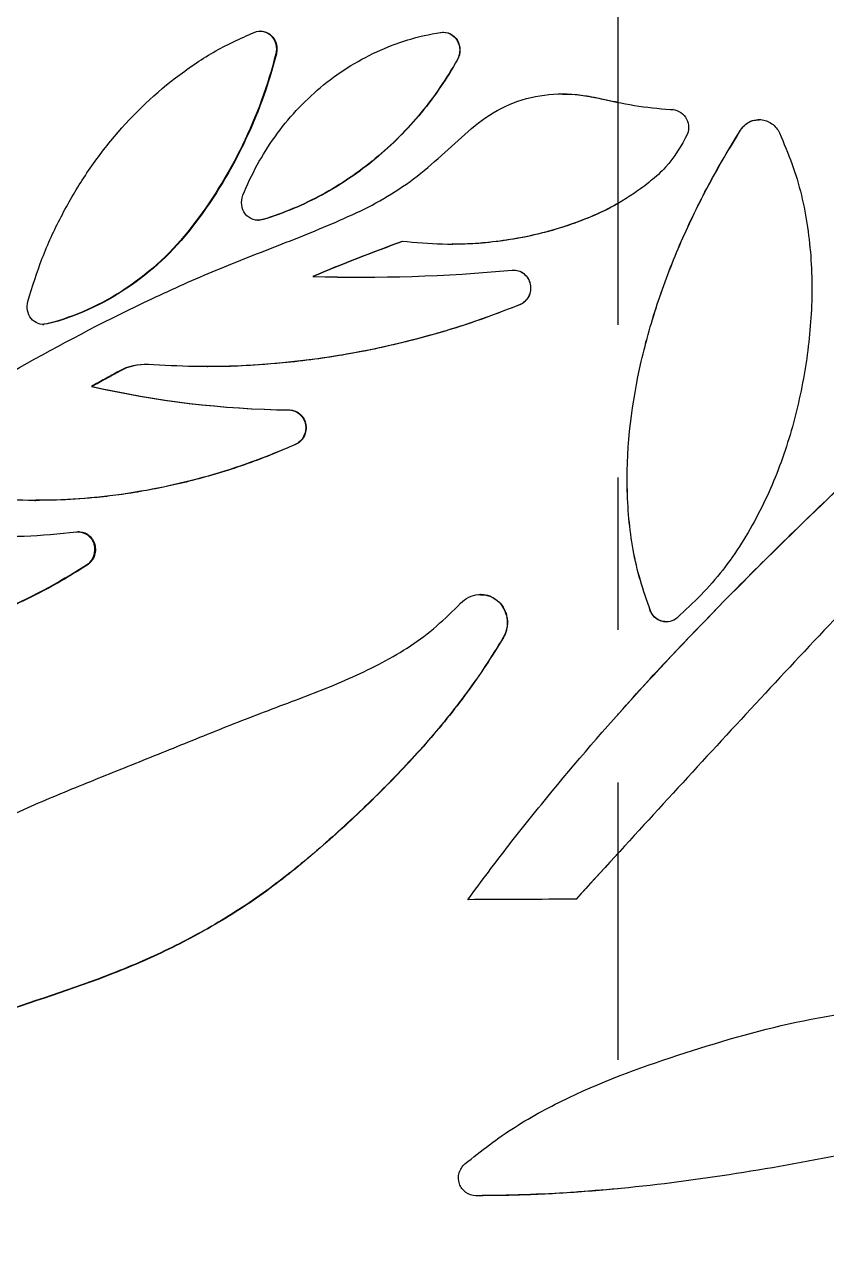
# Model space of a CAD drawing. Header units: millimetres. Extents: x 10 to 459, y 8 to 584.
# Drawn here: x 79.21 to 92.56, y 340.47 to 360.91 of the extents above; entities that cross this region are included whole.
import ezdxf

# ---------------------------------------------------------------- set-up
doc = ezdxf.new("R2010")
doc.units = ezdxf.units.MM
doc.linetypes.add('CENTERX2', pattern=[20.32, 12.7, -2.54, 2.54, -2.54])
doc.layers.add('CENTERLINE', color=4, linetype='CENTERX2')
doc.layers.add('OUTLINE', color=7, linetype='Continuous', lineweight=25)

msp = doc.modelspace()

# ---------------------------------------------------------------- linework, layer by layer
at = {"layer": 'CENTERLINE'}
msp.add_line((89.085, 571.805), (89.085, 343.668), dxfattribs=at)
at = {"layer": 'OUTLINE'}
for p, q in [((83.134, 360.797), (83.125, 360.797)), ((86.179, 360.781), (86.175, 360.781)), ((88.166, 359.754), (88.164, 359.754)), ((89.961, 359.491), (89.962, 359.491)), ((90.006, 359.491), (90.004, 359.491)), ((91.439, 359.325), (91.436, 359.325)), ((91.126, 359.148), (91.129, 359.148)), ((83.095, 357.648), (83.104, 357.648)), ((83.18, 357.659), (83.104, 357.65)), ((86.321, 357.247), (86.325, 357.247)), ((84.016, 356.713), (84.009, 356.713)), ((84.016, 356.713), (84.823, 356.701)), ((87.452, 356.24), (87.449, 356.24)), ((79.515, 355.915), (79.53, 355.915)), ((79.594, 355.922), (79.53, 355.918)), ((82.25, 355.211), (82.261, 355.211)), ((80.337, 354.881), (80.323, 354.881)), ((83.721, 353.912), (83.713, 353.912)), ((79.382, 352.983), (79.397, 352.983)), ((80.117, 352.461), (80.103, 352.461)), ((86.8, 351.417), (86.796, 351.417)), ((89.887, 350.96), (89.888, 350.96)), ((87.181, 350.699), (87.178, 350.699)), ((89.085, 347.101), (88.391, 346.341)), ((88.391, 346.341), (88.39, 346.341)), ((86.727, 341.402), (86.723, 341.402))]:
    msp.add_line(p, q, dxfattribs=at)
for points, knots in [([(62.841, 351.999), (62.966, 352.232), (63.093, 352.466), (63.353, 352.925), (63.486, 353.151), (63.893, 353.822), (64.176, 354.259), (65.058, 355.542), (65.691, 356.362), (67.039, 357.954), (67.755, 358.726), (68.868, 359.865), (69.246, 360.243), (70.013, 360.999), (70.401, 361.377), (71.584, 362.512), (72.396, 363.269), (74.072, 364.741), (74.936, 365.458), (77.602, 367.56), (79.478, 368.899), (81.465, 370.173)], [0, 0, 0, 0, 0.03125, 0.03125, 0.0625, 0.0625, 0.125, 0.125, 0.25, 0.25, 0.375, 0.375, 0.4375, 0.4375, 0.5, 0.5, 0.625, 0.625, 0.75, 0.75, 1, 1, 1, 1]), ([(86.588, 346.333), (86.815, 346.641), (87.044, 346.948), (87.513, 347.55), (87.751, 347.848), (88.478, 348.729), (88.979, 349.303), (90.004, 350.426), (90.529, 350.976), (91.599, 352.057), (92.143, 352.589), (93.788, 354.158), (94.901, 355.172), (97.1, 357.199), (98.181, 358.221), (100.315, 360.233), (101.375, 361.219), (102.951, 362.666), (103.474, 363.143), (104.508, 364.084), (105.02, 364.548), (106.535, 365.92), (107.52, 366.808), (109.432, 368.532), (110.36, 369.367), (111.255, 370.173)], [0, 0, 0, 0, 0.03125, 0.03125, 0.0625, 0.0625, 0.125, 0.125, 0.1875, 0.1875, 0.25, 0.25, 0.375, 0.375, 0.5, 0.5, 0.625, 0.625, 0.6875, 0.6875, 0.75, 0.75, 0.875, 0.875, 1, 1, 1, 1]), ([(89.085, 349.413), (89.094, 349.423), (89.397, 349.774), (90.02, 350.439), (90.949, 351.411), (91.898, 352.354), (92.856, 353.277), (93.819, 354.182), (94.788, 355.078), (95.756, 355.97), (96.718, 356.861), (97.671, 357.752), (98.611, 358.641), (99.545, 359.523), (100.476, 360.398), (101.405, 361.262), (102.332, 362.117), (103.297, 363.002), (104.298, 363.915), (105.332, 364.854), (106.35, 365.777), (107.291, 366.627), (108.154, 367.407), (108.943, 368.119), (109.718, 368.818), (110.478, 369.503), (110.971, 369.947), (111.217, 370.169)], [0, 0, 0, 0, 0.001288, 0.042666, 0.084054, 0.125434, 0.166394, 0.207362, 0.248324, 0.289476, 0.330635, 0.371787, 0.412744, 0.453707, 0.494663, 0.535845, 0.577034, 0.618215, 0.665487, 0.712783, 0.760077, 0.807346, 0.845862, 0.884403, 0.922951, 0.961488, 1, 1, 1, 1]), ([(79.265, 356.297), (79.339, 356.54), (79.414, 356.784), (79.596, 357.255), (79.701, 357.483), (79.932, 357.928), (80.058, 358.146), (80.334, 358.568), (80.484, 358.774), (80.965, 359.362), (81.323, 359.713), (81.923, 360.175), (82.133, 360.319), (82.57, 360.57), (82.8, 360.675), (83.031, 360.778)], [0, 0, 0, 0, 0.125, 0.125, 0.25, 0.25, 0.375, 0.375, 0.5, 0.5, 0.75, 0.75, 0.875, 0.875, 1, 1, 1, 1]), ([(82.844, 358.064), (82.985, 358.413), (83.163, 358.739), (83.487, 359.192), (83.606, 359.338), (83.859, 359.612), (83.993, 359.74), (84.276, 359.978), (84.425, 360.087), (84.738, 360.287), (84.904, 360.377), (85.41, 360.611), (85.764, 360.719), (86.135, 360.778)], [0, 0, 0, 0, 0.25, 0.25, 0.375, 0.375, 0.5, 0.5, 0.625, 0.625, 0.75, 0.75, 1, 1, 1, 1]), ([(83.031, 360.778), (83.08, 360.798), (83.134, 360.803), (83.235, 360.78), (83.283, 360.753), (83.391, 360.641), (83.418, 360.525), (83.393, 360.422)], [0, 0, 0, 0, 0.25, 0.25, 0.5, 0.5, 1, 1, 1, 1]), ([(83.124, 360.797), (83.125, 360.797), (83.155, 360.804), (83.217, 360.789), (83.297, 360.75), (83.361, 360.682), (83.403, 360.595), (83.416, 360.503), (83.406, 360.446), (83.401, 360.422)], [0, 0, 0, 0, 0.00653, 0.171937, 0.3353, 0.502262, 0.679436, 0.867433, 1, 1, 1, 1]), ([(86.135, 360.778), (86.189, 360.786), (86.245, 360.777), (86.342, 360.728), (86.383, 360.689), (86.466, 360.549), (86.467, 360.426), (86.415, 360.329)], [0, 0, 0, 0, 0.25, 0.25, 0.5, 0.5, 1, 1, 1, 1]), ([(86.139, 360.778), (86.194, 360.786), (86.249, 360.777), (86.347, 360.728), (86.388, 360.689), (86.47, 360.549), (86.471, 360.426), (86.419, 360.329)], [0, 0, 0, 0, 0.25, 0.25, 0.5, 0.5, 1, 1, 1, 1]), ([(83.393, 360.422), (83.259, 359.897), (83.073, 359.387), (82.6, 358.413), (82.316, 357.955), (81.985, 357.529)], [0, 0, 0, 0, 0.5, 0.5, 1, 1, 1, 1]), ([(83.401, 360.422), (83.268, 359.897), (83.082, 359.387), (82.61, 358.413), (82.327, 357.955), (81.996, 357.529)], [0, 0, 0, 0, 0.5, 0.5, 1, 1, 1, 1]), ([(86.415, 360.329), (86.238, 360.011), (86.036, 359.715), (85.581, 359.163), (85.326, 358.907), (84.769, 358.445), (84.473, 358.245), (83.848, 357.905), (83.515, 357.764), (83.171, 357.659)], [0, 0, 0, 0, 0.25, 0.25, 0.5, 0.5, 0.75, 0.75, 1, 1, 1, 1]), ([(86.419, 360.329), (86.243, 360.011), (86.041, 359.715), (85.587, 359.164), (85.333, 358.907), (84.776, 358.445), (84.481, 358.245), (83.856, 357.905), (83.524, 357.764), (83.18, 357.659)], [0, 0, 0, 0, 0.25, 0.25, 0.5, 0.5, 0.75, 0.75, 1, 1, 1, 1]), ([(61.546, 340.474), (62.298, 341.513), (63.1, 342.545), (64.401, 344.041), (64.851, 344.532), (65.789, 345.49), (66.279, 345.956), (67.29, 346.861), (67.812, 347.303), (68.883, 348.18), (69.431, 348.616), (70.551, 349.487), (71.124, 349.922), (72.291, 350.784), (72.885, 351.211), (74.701, 352.479), (75.958, 353.308), (77.915, 354.503), (78.578, 354.892), (79.931, 355.645), (80.621, 356.008), (81.681, 356.508), (82.038, 356.667), (82.763, 356.968), (83.131, 357.11), (83.865, 357.399), (84.233, 357.547), (84.774, 357.79), (84.952, 357.877), (85.297, 358.07), (85.464, 358.177), (85.788, 358.413), (85.942, 358.542), (86.242, 358.808), (86.387, 358.946), (86.687, 359.213), (86.841, 359.338), (87.183, 359.542), (87.373, 359.622), (87.762, 359.727), (87.963, 359.754), (88.37, 359.754), (88.57, 359.724), (88.965, 359.641), (89.162, 359.593), (89.561, 359.531), (89.761, 359.511), (89.962, 359.491)], [0, 0, 0, 0, 0.125, 0.125, 0.1875, 0.1875, 0.25, 0.25, 0.3125, 0.3125, 0.375, 0.375, 0.4375, 0.4375, 0.5, 0.5, 0.625, 0.625, 0.6875, 0.6875, 0.75, 0.75, 0.78125, 0.78125, 0.8125, 0.8125, 0.84375, 0.84375, 0.859375, 0.859375, 0.875, 0.875, 0.890625, 0.890625, 0.90625, 0.90625, 0.921875, 0.921875, 0.9375, 0.9375, 0.953125, 0.953125, 0.96875, 0.96875, 0.984375, 0.984375, 1, 1, 1, 1]), ([(88.166, 359.751), (88.235, 359.75), (88.393, 359.747), (88.639, 359.71), (88.877, 359.656), (89.03, 359.629), (89.096, 359.618)], [0, 0, 0, 0, 0.220956, 0.504568, 0.788129, 1, 1, 1, 1]), ([(89.962, 359.491), (90.06, 359.499), (90.158, 359.447), (90.267, 359.285), (90.279, 359.179), (90.247, 359.087)], [0, 0, 0, 0, 0.5, 0.5, 1, 1, 1, 1]), ([(91.126, 359.148), (91.153, 359.183), (91.206, 359.252), (91.319, 359.315), (91.4, 359.32), (91.436, 359.323)], [0, 0, 0, 0, 0.352872, 0.706496, 1, 1, 1, 1]), ([(91.129, 359.148), (91.165, 359.205), (91.214, 359.252), (91.331, 359.314), (91.398, 359.329), (91.532, 359.32), (91.596, 359.296), (91.704, 359.217), (91.748, 359.164), (91.777, 359.104)], [0, 0, 0, 0, 0.25, 0.25, 0.5, 0.5, 0.75, 0.75, 1, 1, 1, 1]), ([(90.247, 359.087), (90.14, 358.891), (90.031, 358.696), (89.804, 358.45), (89.719, 358.374), (89.545, 358.232), (89.455, 358.165), (89.179, 357.975), (88.984, 357.865), (88.575, 357.676), (88.364, 357.597), (87.725, 357.394), (87.286, 357.31), (86.613, 357.251), (86.389, 357.243), (85.943, 357.256), (85.72, 357.276), (85.497, 357.295)], [0, 0, 0, 0, 0.125, 0.125, 0.1875, 0.1875, 0.25, 0.25, 0.375, 0.375, 0.5, 0.5, 0.75, 0.75, 0.875, 0.875, 1, 1, 1, 1]), ([(89.626, 351.146), (89.569, 351.313), (89.511, 351.481), (89.412, 351.818), (89.371, 351.989), (89.279, 352.506), (89.248, 352.858), (89.23, 353.92), (89.32, 354.613), (89.554, 355.638), (89.651, 355.979), (89.874, 356.646), (90.001, 356.973), (90.281, 357.614), (90.433, 357.929), (90.763, 358.547), (90.944, 358.848), (91.126, 359.148)], [0, 0, 0, 0, 0.0625, 0.0625, 0.125, 0.125, 0.25, 0.25, 0.5, 0.5, 0.625, 0.625, 0.75, 0.75, 0.875, 0.875, 1, 1, 1, 1]), ([(89.627, 351.146), (89.57, 351.313), (89.512, 351.481), (89.412, 351.818), (89.372, 351.989), (89.279, 352.506), (89.249, 352.858), (89.231, 353.92), (89.32, 354.614), (89.555, 355.639), (89.652, 355.979), (89.876, 356.647), (90.002, 356.974), (90.283, 357.615), (90.435, 357.929), (90.765, 358.547), (90.947, 358.848), (91.129, 359.148)], [0, 0, 0, 0, 0.0625, 0.0625, 0.125, 0.125, 0.25, 0.25, 0.5, 0.5, 0.625, 0.625, 0.75, 0.75, 0.875, 0.875, 1, 1, 1, 1]), ([(91.777, 359.104), (91.848, 358.934), (91.92, 358.764), (92.045, 358.42), (92.098, 358.246), (92.226, 357.715), (92.277, 357.353), (92.325, 356.616), (92.319, 356.251), (92.261, 355.526), (92.209, 355.167), (92.062, 354.452), (91.967, 354.095), (91.73, 353.406), (91.588, 353.071), (91.25, 352.426), (91.055, 352.111), (90.719, 351.678), (90.598, 351.541), (90.343, 351.279), (90.209, 351.153), (90.075, 351.028)], [0, 0, 0, 0, 0.0625, 0.0625, 0.125, 0.125, 0.25, 0.25, 0.375, 0.375, 0.5, 0.5, 0.625, 0.625, 0.75, 0.75, 0.875, 0.875, 0.9375, 0.9375, 1, 1, 1, 1]), ([(83.171, 357.659), (83.119, 357.644), (83.063, 357.644), (82.962, 357.678), (82.916, 357.712), (82.818, 357.84), (82.804, 357.962), (82.844, 358.064)], [0, 0, 0, 0, 0.25, 0.25, 0.5, 0.5, 1, 1, 1, 1]), ([(89.084, 357.928), (89.078, 357.924), (88.955, 357.846), (88.678, 357.721), (88.26, 357.556), (87.81, 357.426), (87.352, 357.33), (86.89, 357.27), (86.547, 357.247), (86.359, 357.253), (86.326, 357.254)], [0, 0, 0, 0, 0.00742, 0.152609, 0.31493, 0.477817, 0.640816, 0.803292, 0.964775, 1, 1, 1, 1]), ([(81.985, 357.529), (81.678, 357.134), (81.312, 356.79), (80.49, 356.241), (80.049, 356.042), (79.58, 355.922)], [0, 0, 0, 0, 0.5, 0.5, 1, 1, 1, 1]), ([(81.996, 357.529), (81.689, 357.134), (81.324, 356.791), (80.504, 356.241), (80.063, 356.042), (79.594, 355.922)], [0, 0, 0, 0, 0.5, 0.5, 1, 1, 1, 1]), ([(87.325, 356.819), (87.395, 356.825), (87.466, 356.803), (87.575, 356.716), (87.613, 356.652), (87.64, 356.516), (87.631, 356.442), (87.568, 356.318), (87.515, 356.267), (87.449, 356.24)], [0, 0, 0, 0, 0.25, 0.25, 0.5, 0.5, 0.75, 0.75, 1, 1, 1, 1]), ([(87.328, 356.819), (87.398, 356.825), (87.469, 356.803), (87.578, 356.716), (87.615, 356.652), (87.642, 356.516), (87.633, 356.442), (87.571, 356.318), (87.517, 356.267), (87.452, 356.24)], [0, 0, 0, 0, 0.25, 0.25, 0.5, 0.5, 0.75, 0.75, 1, 1, 1, 1]), ([(79.58, 355.922), (79.532, 355.911), (79.482, 355.913), (79.391, 355.945), (79.35, 355.974), (79.258, 356.089), (79.238, 356.198), (79.265, 356.297)], [0, 0, 0, 0, 0.25, 0.25, 0.5, 0.5, 1, 1, 1, 1]), ([(87.449, 356.24), (87.201, 356.144), (86.952, 356.048), (86.449, 355.875), (86.195, 355.798), (85.427, 355.585), (84.908, 355.47), (83.867, 355.303), (83.342, 355.249), (82.558, 355.212), (82.298, 355.208), (81.779, 355.218), (81.52, 355.231), (81.261, 355.244)], [0, 0, 0, 0, 0.125, 0.125, 0.25, 0.25, 0.5, 0.5, 0.75, 0.75, 0.875, 0.875, 1, 1, 1, 1]), ([(87.452, 356.24), (87.296, 356.18), (86.985, 356.06), (86.513, 355.894), (86.033, 355.749), (85.538, 355.617), (85.028, 355.5), (84.503, 355.401), (83.975, 355.322), (83.44, 355.263), (82.901, 355.226), (82.506, 355.208), (82.294, 355.212), (82.261, 355.213)], [0, 0, 0, 0, 0.093232, 0.186443, 0.280147, 0.373855, 0.473845, 0.573833, 0.674549, 0.775265, 0.878288, 0.981304, 1, 1, 1, 1]), ([(80.783, 355.137), (80.743, 355.115), (80.703, 355.093), (80.663, 355.071), (80.623, 355.049), (80.583, 355.027), (80.543, 355.004), (80.47, 354.964), (80.397, 354.922), (80.323, 354.881)], [0, 0, 0, 0, 0.0001397287, 0.0001397287, 0.0001397287, 0.0002794575, 0.0002794575, 0.0002794575, 0.0005364824, 0.0005364824, 0.0005364824, 0.0005364824]), ([(80.796, 355.137), (80.755, 355.115), (80.715, 355.093), (80.676, 355.071), (80.636, 355.049), (80.596, 355.027), (80.556, 355.004), (80.483, 354.963), (80.41, 354.922), (80.337, 354.881)], [0, 0, 0, 0, 0.0001397287, 0.0001397287, 0.0001397287, 0.0002794575, 0.0002794575, 0.0002794575, 0.0005358499, 0.0005358499, 0.0005358499, 0.0005358499]), ([(83.615, 354.489), (83.681, 354.488), (83.745, 354.46), (83.842, 354.37), (83.875, 354.308), (83.896, 354.177), (83.885, 354.108), (83.824, 353.988), (83.774, 353.94), (83.713, 353.912)], [0, 0, 0, 0, 0.25, 0.25, 0.5, 0.5, 0.75, 0.75, 1, 1, 1, 1]), ([(83.623, 354.489), (83.69, 354.488), (83.753, 354.46), (83.85, 354.37), (83.883, 354.308), (83.904, 354.177), (83.893, 354.108), (83.832, 353.988), (83.782, 353.94), (83.721, 353.912)], [0, 0, 0, 0, 0.25, 0.25, 0.5, 0.5, 0.75, 0.75, 1, 1, 1, 1]), ([(83.713, 353.912), (83.475, 353.811), (83.237, 353.711), (82.754, 353.536), (82.51, 353.458), (81.771, 353.249), (81.271, 353.144), (80.27, 353.009), (79.768, 352.978), (79.027, 352.986), (78.782, 352.999), (78.294, 353.046), (78.051, 353.08), (77.809, 353.113)], [0, 0, 0, 0, 0.125, 0.125, 0.25, 0.25, 0.5, 0.5, 0.75, 0.75, 0.875, 0.875, 1, 1, 1, 1]), ([(83.721, 353.912), (83.581, 353.853), (83.301, 353.734), (82.873, 353.573), (82.439, 353.433), (82.012, 353.315), (81.596, 353.216), (81.19, 353.137), (80.782, 353.073), (80.295, 353.018), (79.833, 352.984), (79.509, 352.987), (79.397, 352.988)], [0, 0, 0, 0, 0.10095, 0.201871, 0.303511, 0.405156, 0.49784, 0.590521, 0.683849, 0.777177, 0.922853, 1, 1, 1, 1]), ([(76.648, 352.607), (77.198, 352.488), (77.763, 352.416), (78.912, 352.366), (79.492, 352.389), (80.075, 352.459)], [0, 0, 0, 0, 0.5, 0.5, 1, 1, 1, 1]), ([(80.075, 352.459), (80.14, 352.466), (80.204, 352.447), (80.308, 352.372), (80.347, 352.315), (80.382, 352.189), (80.379, 352.119), (80.335, 351.994), (80.293, 351.94), (80.238, 351.904)], [0, 0, 0, 0, 0.25, 0.25, 0.5, 0.5, 0.75, 0.75, 1, 1, 1, 1]), ([(80.117, 352.457), (80.137, 352.457), (80.186, 352.457), (80.26, 352.421), (80.33, 352.359), (80.377, 352.273), (80.394, 352.171), (80.38, 352.068), (80.333, 351.97), (80.278, 351.926), (80.251, 351.904)], [0, 0, 0, 0, 0.080514, 0.198808, 0.324273, 0.456263, 0.586394, 0.722483, 0.862422, 1, 1, 1, 1]), ([(80.238, 351.904), (79.767, 351.601), (79.281, 351.344), (78.531, 351.029), (78.278, 350.936), (77.763, 350.774), (77.5, 350.705), (76.717, 350.537), (76.198, 350.479), (75.426, 350.464), (75.169, 350.473), (74.657, 350.523), (74.404, 350.563), (74.152, 350.603)], [0, 0, 0, 0, 0.25, 0.25, 0.375, 0.375, 0.5, 0.5, 0.75, 0.75, 0.875, 0.875, 1, 1, 1, 1]), ([(80.251, 351.904), (80.112, 351.817), (79.834, 351.643), (79.403, 351.411), (78.959, 351.199), (78.503, 351.012), (78.035, 350.85), (77.569, 350.718), (77.107, 350.614), (76.649, 350.538), (76.186, 350.49), (75.825, 350.467), (75.617, 350.471), (75.565, 350.472)], [0, 0, 0, 0, 0.095978, 0.192025, 0.287995, 0.386807, 0.485706, 0.584518, 0.679413, 0.774385, 0.86928, 0.967175, 1, 1, 1, 1]), ([(93.576, 351.938), (92.705, 351.02), (91.838, 350.094), (90.111, 348.225), (89.251, 347.284), (88.39, 346.341)], [0, 0, 0, 0, 0.5, 0.5, 1, 1, 1, 1]), ([(72.716, 341.709), (72.798, 341.87), (72.881, 342.032), (73.053, 342.35), (73.143, 342.505), (73.422, 342.964), (73.619, 343.26), (74.245, 344.119), (74.707, 344.655), (75.464, 345.407), (75.726, 345.648), (76.265, 346.105), (76.542, 346.321), (77.114, 346.727), (77.408, 346.917), (78.016, 347.27), (78.329, 347.433), (78.97, 347.739), (79.297, 347.883), (79.956, 348.161), (80.289, 348.296), (80.956, 348.564), (81.29, 348.698), (81.96, 348.969), (82.296, 349.106), (82.971, 349.374), (83.312, 349.502), (83.995, 349.761), (84.338, 349.892), (85.006, 350.194), (85.331, 350.36), (85.785, 350.659), (85.93, 350.77), (86.205, 351.011), (86.337, 351.141), (86.469, 351.27)], [0, 0, 0, 0, 0.03125, 0.03125, 0.0625, 0.0625, 0.125, 0.125, 0.25, 0.25, 0.3125, 0.3125, 0.375, 0.375, 0.4375, 0.4375, 0.5, 0.5, 0.5625, 0.5625, 0.625, 0.625, 0.6875, 0.6875, 0.75, 0.75, 0.8125, 0.8125, 0.875, 0.875, 0.9375, 0.9375, 0.96875, 0.96875, 1, 1, 1, 1]), ([(86.469, 351.27), (86.546, 351.354), (86.653, 351.408), (86.877, 351.425), (86.992, 351.386), (87.163, 351.242), (87.221, 351.136), (87.257, 350.914), (87.235, 350.798), (87.178, 350.699)], [0, 0, 0, 0, 0.25, 0.25, 0.5, 0.5, 0.75, 0.75, 1, 1, 1, 1]), ([(86.8, 351.411), (86.828, 351.412), (86.904, 351.414), (87.022, 351.364), (87.137, 351.27), (87.205, 351.16), (87.237, 351.061), (87.249, 350.981), (87.247, 350.899), (87.23, 350.802), (87.199, 350.738), (87.181, 350.699)], [0, 0, 0, 0, 0.084918, 0.231916, 0.381583, 0.536933, 0.61866, 0.700389, 0.784546, 0.868704, 1, 1, 1, 1]), ([(89.887, 350.962), (89.86, 350.964), (89.803, 350.968), (89.723, 351.012), (89.661, 351.074), (89.637, 351.124), (89.626, 351.146)], [0, 0, 0, 0, 0.236817, 0.508143, 0.784895, 1, 1, 1, 1]), ([(90.075, 351.028), (90.006, 350.968), (89.908, 350.946), (89.733, 350.993), (89.661, 351.062), (89.627, 351.146)], [0, 0, 0, 0, 0.5, 0.5, 1, 1, 1, 1]), ([(87.178, 350.699), (87.081, 350.542), (86.984, 350.386), (86.784, 350.078), (86.679, 349.928), (86.353, 349.488), (86.124, 349.205), (85.643, 348.657), (85.392, 348.392), (84.874, 347.876), (84.606, 347.624), (84.061, 347.136), (83.783, 346.9), (83.21, 346.458), (82.914, 346.251), (82.301, 345.872), (81.985, 345.698), (81.335, 345.378), (81.002, 345.233), (79.995, 344.838), (79.308, 344.63), (77.972, 344.153), (77.324, 343.882), (76.07, 343.26), (75.464, 342.912), (74.589, 342.321), (74.302, 342.113), (73.747, 341.677), (73.481, 341.443), (73.217, 341.208)], [0, 0, 0, 0, 0.03125, 0.03125, 0.0625, 0.0625, 0.125, 0.125, 0.1875, 0.1875, 0.25, 0.25, 0.3125, 0.3125, 0.375, 0.375, 0.4375, 0.4375, 0.5, 0.5, 0.625, 0.625, 0.75, 0.75, 0.875, 0.875, 0.9375, 0.9375, 1, 1, 1, 1]), ([(87.181, 350.699), (87.084, 350.542), (86.988, 350.386), (86.787, 350.079), (86.683, 349.929), (86.358, 349.488), (86.129, 349.206), (85.649, 348.658), (85.399, 348.393), (84.882, 347.877), (84.614, 347.625), (84.07, 347.137), (83.793, 346.902), (83.22, 346.459), (82.924, 346.252), (82.313, 345.873), (81.997, 345.699), (81.349, 345.379), (81.016, 345.233), (80.01, 344.839), (79.324, 344.631), (77.99, 344.154), (77.342, 343.882), (76.09, 343.26), (75.485, 342.912), (74.61, 342.321), (74.324, 342.113), (73.77, 341.677), (73.504, 341.443), (73.241, 341.208)], [0, 0, 0, 0, 0.03125, 0.03125, 0.0625, 0.0625, 0.125, 0.125, 0.1875, 0.1875, 0.25, 0.25, 0.3125, 0.3125, 0.375, 0.375, 0.4375, 0.4375, 0.5, 0.5, 0.625, 0.625, 0.75, 0.75, 0.875, 0.875, 0.9375, 0.9375, 1, 1, 1, 1]), ([(86.54, 341.933), (86.811, 342.148), (87.084, 342.362), (87.664, 342.73), (87.966, 342.891), (88.895, 343.336), (89.551, 343.571), (90.858, 343.992), (91.513, 344.18), (92.842, 344.455), (93.517, 344.532), (94.541, 344.579), (94.885, 344.585), (95.567, 344.58), (95.907, 344.57), (96.918, 344.513), (97.583, 344.44), (98.567, 344.263), (98.892, 344.194), (99.538, 344.029), (99.86, 343.933), (100.489, 343.716), (100.798, 343.595), (101.403, 343.324), (101.696, 343.168), (101.987, 343.01)], [0, 0, 0, 0, 0.0625, 0.0625, 0.125, 0.125, 0.25, 0.25, 0.375, 0.375, 0.5, 0.5, 0.5625, 0.5625, 0.625, 0.625, 0.75, 0.75, 0.8125, 0.8125, 0.875, 0.875, 0.9375, 0.9375, 1, 1, 1, 1]), ([(101.762, 342.261), (101.467, 342.328), (101.17, 342.395), (100.573, 342.504), (100.272, 342.55), (99.366, 342.663), (98.756, 342.706), (97.522, 342.728), (96.898, 342.706), (95.952, 342.622), (95.636, 342.585), (95.006, 342.496), (94.692, 342.443), (93.75, 342.272), (93.123, 342.141), (91.859, 341.9), (91.221, 341.79), (89.943, 341.606), (89.302, 341.532), (88.338, 341.455), (88.016, 341.434), (87.37, 341.408), (87.047, 341.405), (86.723, 341.402)], [0, 0, 0, 0, 0.0625, 0.0625, 0.125, 0.125, 0.25, 0.25, 0.375, 0.375, 0.4375, 0.4375, 0.5, 0.5, 0.625, 0.625, 0.75, 0.75, 0.875, 0.875, 0.9375, 0.9375, 1, 1, 1, 1]), ([(86.723, 341.402), (86.662, 341.402), (86.603, 341.422), (86.506, 341.494), (86.469, 341.545), (86.43, 341.659), (86.429, 341.723), (86.46, 341.839), (86.494, 341.893), (86.54, 341.933)], [0, 0, 0, 0, 0.25, 0.25, 0.5, 0.5, 0.75, 0.75, 1, 1, 1, 1]), ([(89.084, 341.519), (88.835, 341.497), (88.318, 341.452), (87.531, 341.415), (86.995, 341.406), (86.727, 341.402)], [0, 0, 0, 0, 0.317805, 0.658956, 1, 1, 1, 1])]:
    msp.add_open_spline(points, degree=3, knots=knots, dxfattribs=at)
for points in [[(85.497, 357.295), (84.995, 357.115), (84.498, 356.92), (84.009, 356.713)], [(85.503, 357.295), (85.001, 357.115), (84.505, 356.92), (84.016, 356.713)], [(84.009, 356.713), (85.108, 356.679), (86.218, 356.714), (87.325, 356.819)], [(81.261, 355.244), (81.096, 355.255), (80.93, 355.217), (80.783, 355.137)], [(81.273, 355.244), (81.108, 355.255), (80.942, 355.217), (80.796, 355.137)], [(80.323, 354.881), (81.389, 354.636), (82.494, 354.505), (83.615, 354.489)], [(80.337, 354.881), (81.4, 354.636), (82.504, 354.505), (83.623, 354.489)], [(88.39, 346.341), (87.789, 346.338), (87.188, 346.336), (86.588, 346.333)], [(88.391, 346.341), (87.791, 346.338), (87.191, 346.336), (86.592, 346.333)]]:
    msp.add_open_spline(points, degree=3, dxfattribs=at)

doc.saveas('drawing.dxf')
